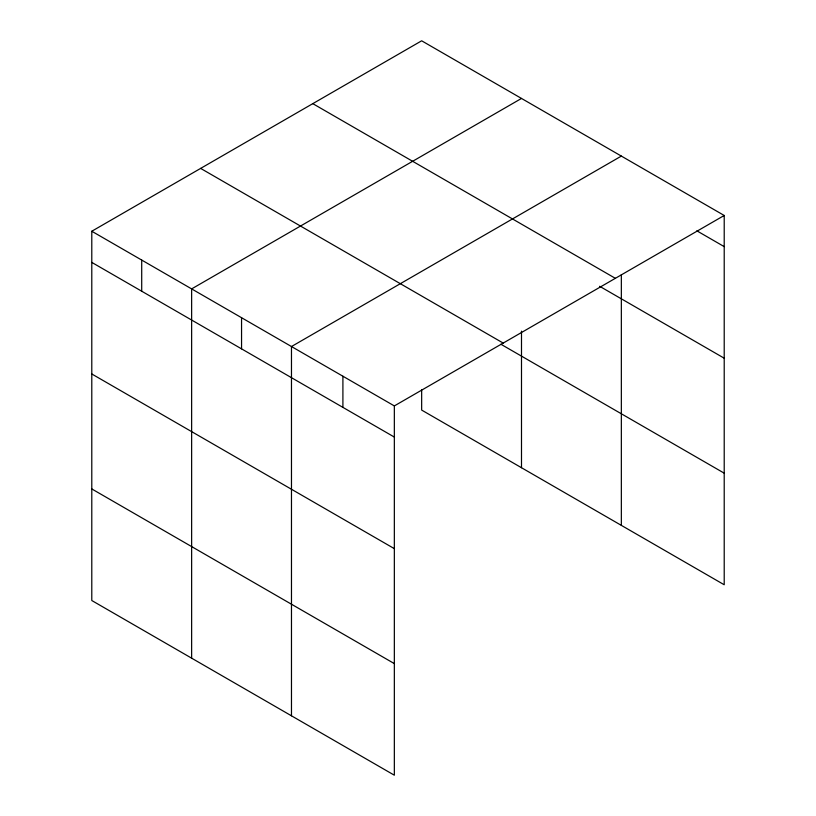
<?xml version="1.0" encoding="UTF-8"?>
<svg xmlns="http://www.w3.org/2000/svg" width="816" height="816" viewBox="0 0 816 816"><rect width="100%" height="100%" fill="white"/><g stroke="black" fill="none" stroke-linecap="round" stroke-linejoin="round"><path stroke-width="1.22" d="M91.79 231.244L394.342 405.919L394.342 775.2L91.79 600.525L91.79 231.244L421.658 40.8L724.21 215.475L724.21 584.756L421.658 410.081L421.658 389.793M521.495 98.44L191.638 288.895L191.638 658.165M621.343 156.091L291.475 346.535L291.475 715.805M394.342 405.919L724.21 215.475M696.854 230.826L724.21 246.626M312.803 103.652L615.356 278.327M599.638 286.283L724.21 358.204M200.644 168.402L503.197 343.077M500.881 344.23L724.21 473.168M91.79 262.395L394.342 437.07M91.79 373.973L394.342 548.648M91.79 488.937L394.342 663.612M621.343 274.727L621.343 525.361M521.495 331.143L521.495 467.721M342.904 376.227L342.904 407.378M241.556 317.71L241.556 348.86M141.709 260.069L141.709 291.21"/></g></svg>
